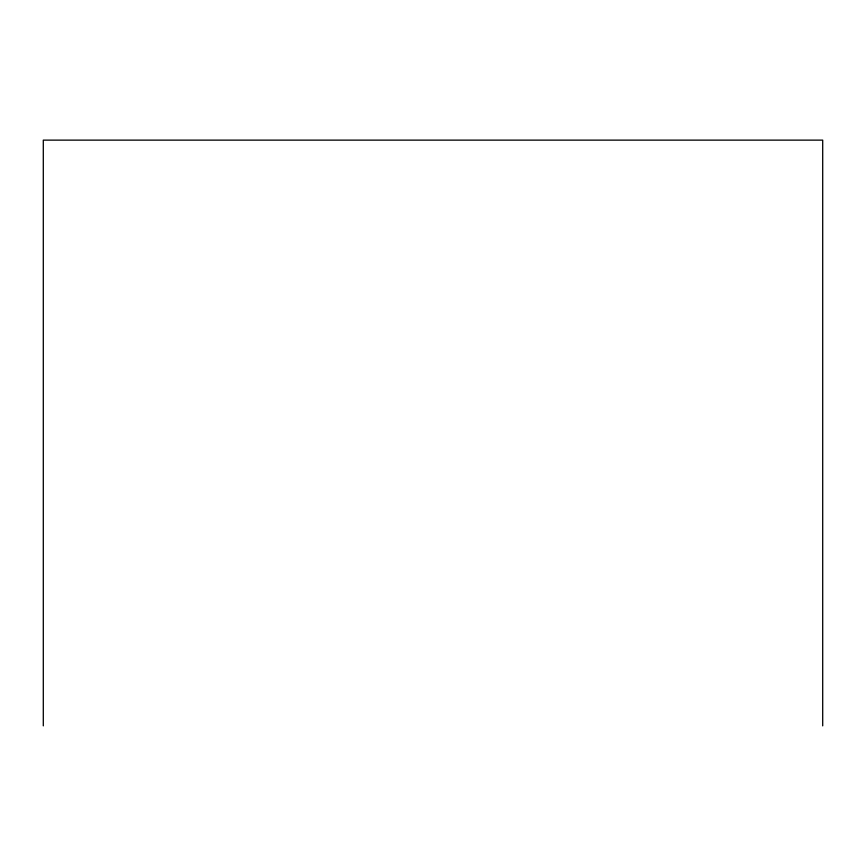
<?xml version="1.0" encoding="UTF-8"?>
<svg xmlns="http://www.w3.org/2000/svg" width="866" height="866" viewBox="0 0 866 866"><rect width="100%" height="100%" fill="white"/><g stroke="black" fill="none" stroke-linecap="round" stroke-linejoin="round"><path stroke-width="1.3" d="M822.7 725.87L822.7 140.13L43.3 140.13L43.3 725.87"/></g></svg>
